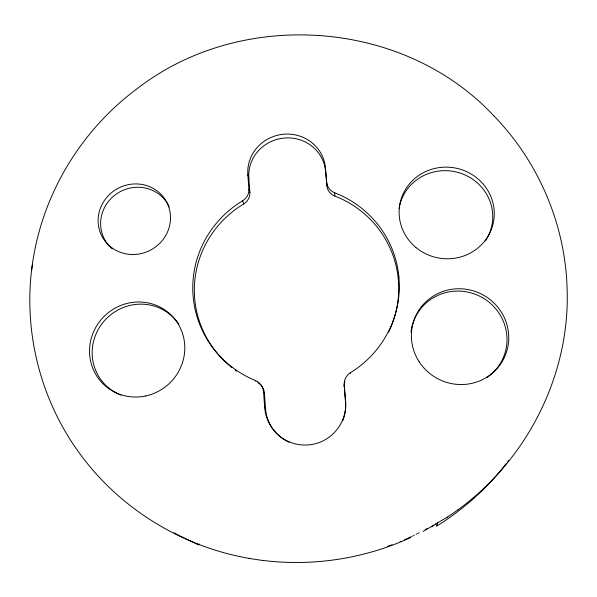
<?xml version="1.0" encoding="UTF-8"?>
<svg xmlns="http://www.w3.org/2000/svg" width="597" height="597" viewBox="0 0 597 597"><rect width="100%" height="100%" fill="white"/><g stroke="black" fill="none" stroke-linecap="round" stroke-linejoin="round"><path stroke-width="0.9" d="M342.678 420.833A40.223 40.118 -58 0 0 345.566 401.997L344.23 385.184A13.552 13.455 26.3 0 1 350.529 372.647A103.371 101.214 -12.1 0 0 398.938 277.478A103.371 101.214 -12.1 0 0 334.716 192.786A13.037 12.53 -3.7 0 1 326.656 182.264L325.402 167.809A38.939 37.335 -10.2 0 0 283.679 134.228A38.939 37.335 -10.2 0 0 247.845 174.6L248.889 189.048L249.867 192.346A12.873 12.358 -16.9 0 1 243.666 203.98A102.296 100.199 -12.1 0 0 231.89 367.588M345.566 401.997L344.23 385.184M350.499 373.386L350.529 372.647M493.816 115.818C403.445 18.917 240.792 7.865 136.72 89.02C82.371 129.385 44.357 191.062 33.372 257.911C21.671 326.275 39.081 398.871 80.453 454.533C120.534 509.151 182.361 546.8 249.031 558.352L249.509 558.426M31.574 270.56L32.536 263.799M398.274 278.933L398.841 276.478M199.562 544.054L198.502 544.83L178.607 535.322M435.78 523.965A10.455 0.821 84.2 0 0 435.907 524.502L436.661 526.054L437.146 525.464A31.745 2.5 84.3 0 0 437.265 524.897L437.519 523.211A47.499 3.776 84 0 1 437.608 522.696M436.929 525.957C461.608 510.539 483.861 491.249 502.271 468.69L502.764 468.048M502.271 468.69L506.263 463.533M507.577 461.824L508.644 460.444M446.735 517.502C522.323 468.675 570.195 379.699 567.128 289.508C565.59 224.972 538.621 161.675 493.547 115.534M457.966 509.681L458.414 509.383M447.131 517.248L423.101 531.434M427.004 528.651L426.415 528.972M425.818 529.293L425.221 529.621M419.266 532.748L418.661 533.054M417.512 533.628L417.937 533.419M416.228 534.27L416.654 534.054M414.079 535.315L414.512 535.106M412.788 535.934L413.221 535.725M411.49 536.546L411.923 536.345M410.624 536.949L409.758 537.352M409.318 537.546L408.452 537.942M407.579 538.337L408.012 538.143M406.706 538.725L405.833 539.113M405.393 539.307L404.512 539.688M410.773 537.501C360.61 560.635 303.418 568.016 249.031 558.352M400.109 541.554L400.997 541.188M391.199 545.046L392.095 544.71M262.643 560.396L263.068 560.464M174.018 532.793L179.331 535.718M198.502 544.83L198.047 544.389A28.857 3.686 86.6 0 1 197.861 544.098L197.6 543.621M248.889 189.048A13 12.477 -16.9 0 1 242.628 200.801A103.371 101.214 -12.1 0 0 193.01 294.963A103.371 101.214 -12.1 0 0 255.389 380.528A13.537 13.365 -47.5 0 1 263.553 391.848L264.687 407.475L265.531 408.579A40.223 40.118 -58 0 0 289.12 442.273M255.389 380.528L255.859 381.222M263.553 391.848L264.411 393.11L265.531 408.579M242.628 200.801L243.666 203.98M247.845 174.6L248.83 178.033L249.867 192.346M325.402 167.809L326.835 185.637A12.91 12.41 -3.7 0 0 334.813 196.062A102.296 100.199 -12.1 0 1 388.625 332.111M326.656 182.264L326.835 185.637M334.716 192.786L334.813 196.062M390.304 545.382A265.023 259.956 -12.1 0 1 387.729 546.315M433.258 525.897A37.26 7.686 -28 0 1 431.683 526.823M345.588 400.826A40.656 40.544 -56.2 0 1 308.373 444.922A40.656 40.544 -56.2 0 1 264.687 407.475M236.561 371.08A102.296 100.199 -12.1 0 1 235.203 370.11M344.23 386.528A13.41 13.313 27 0 1 344.872 381.162M257.904 382.684A13.395 13.231 -47.8 0 1 264.411 393.11M248.83 178.033A38.544 36.984 -10.3 0 1 284.299 138.041A38.544 36.984 -10.3 0 1 325.589 171.317M120.937 395.095A47.879 46.305 -42.8 0 1 103.177 322.193A47.879 46.305 -42.8 0 1 178.869 324.268M410.99 331.969A48.424 47.141 26.2 0 1 483.204 298.119A48.424 47.141 26.2 0 1 487.092 377.453M399.102 208.42A47.163 45.305 10.5 0 1 462.309 173.824A47.163 45.305 10.5 0 1 485.331 241.024M112.273 248.889A36.208 34.566 -28.5 0 1 115.572 194.592A36.208 34.566 -28.5 0 1 169.272 206.92M145.28 396.035A48.387 46.775 -42.9 0 0 173.757 317.858A48.387 46.775 -42.9 0 0 92.445 334.618A48.387 46.775 -42.9 0 0 145.28 396.035M419.101 361.67A48.939 47.633 26.3 0 0 503.338 359.498A48.939 47.633 26.3 0 0 457.735 288.769A48.939 47.633 26.3 0 0 419.101 361.67M415.781 247.352A47.656 45.76 10.7 0 0 493.488 221.994A47.656 45.76 10.7 0 0 430.833 169.533A47.656 45.76 10.7 0 0 415.781 247.352M131.594 254.494A36.581 34.895 -28.9 0 0 166.936 202.667A36.581 34.895 -28.9 0 0 104.415 200.502A36.581 34.895 -28.9 0 0 131.594 254.494"/></g></svg>
